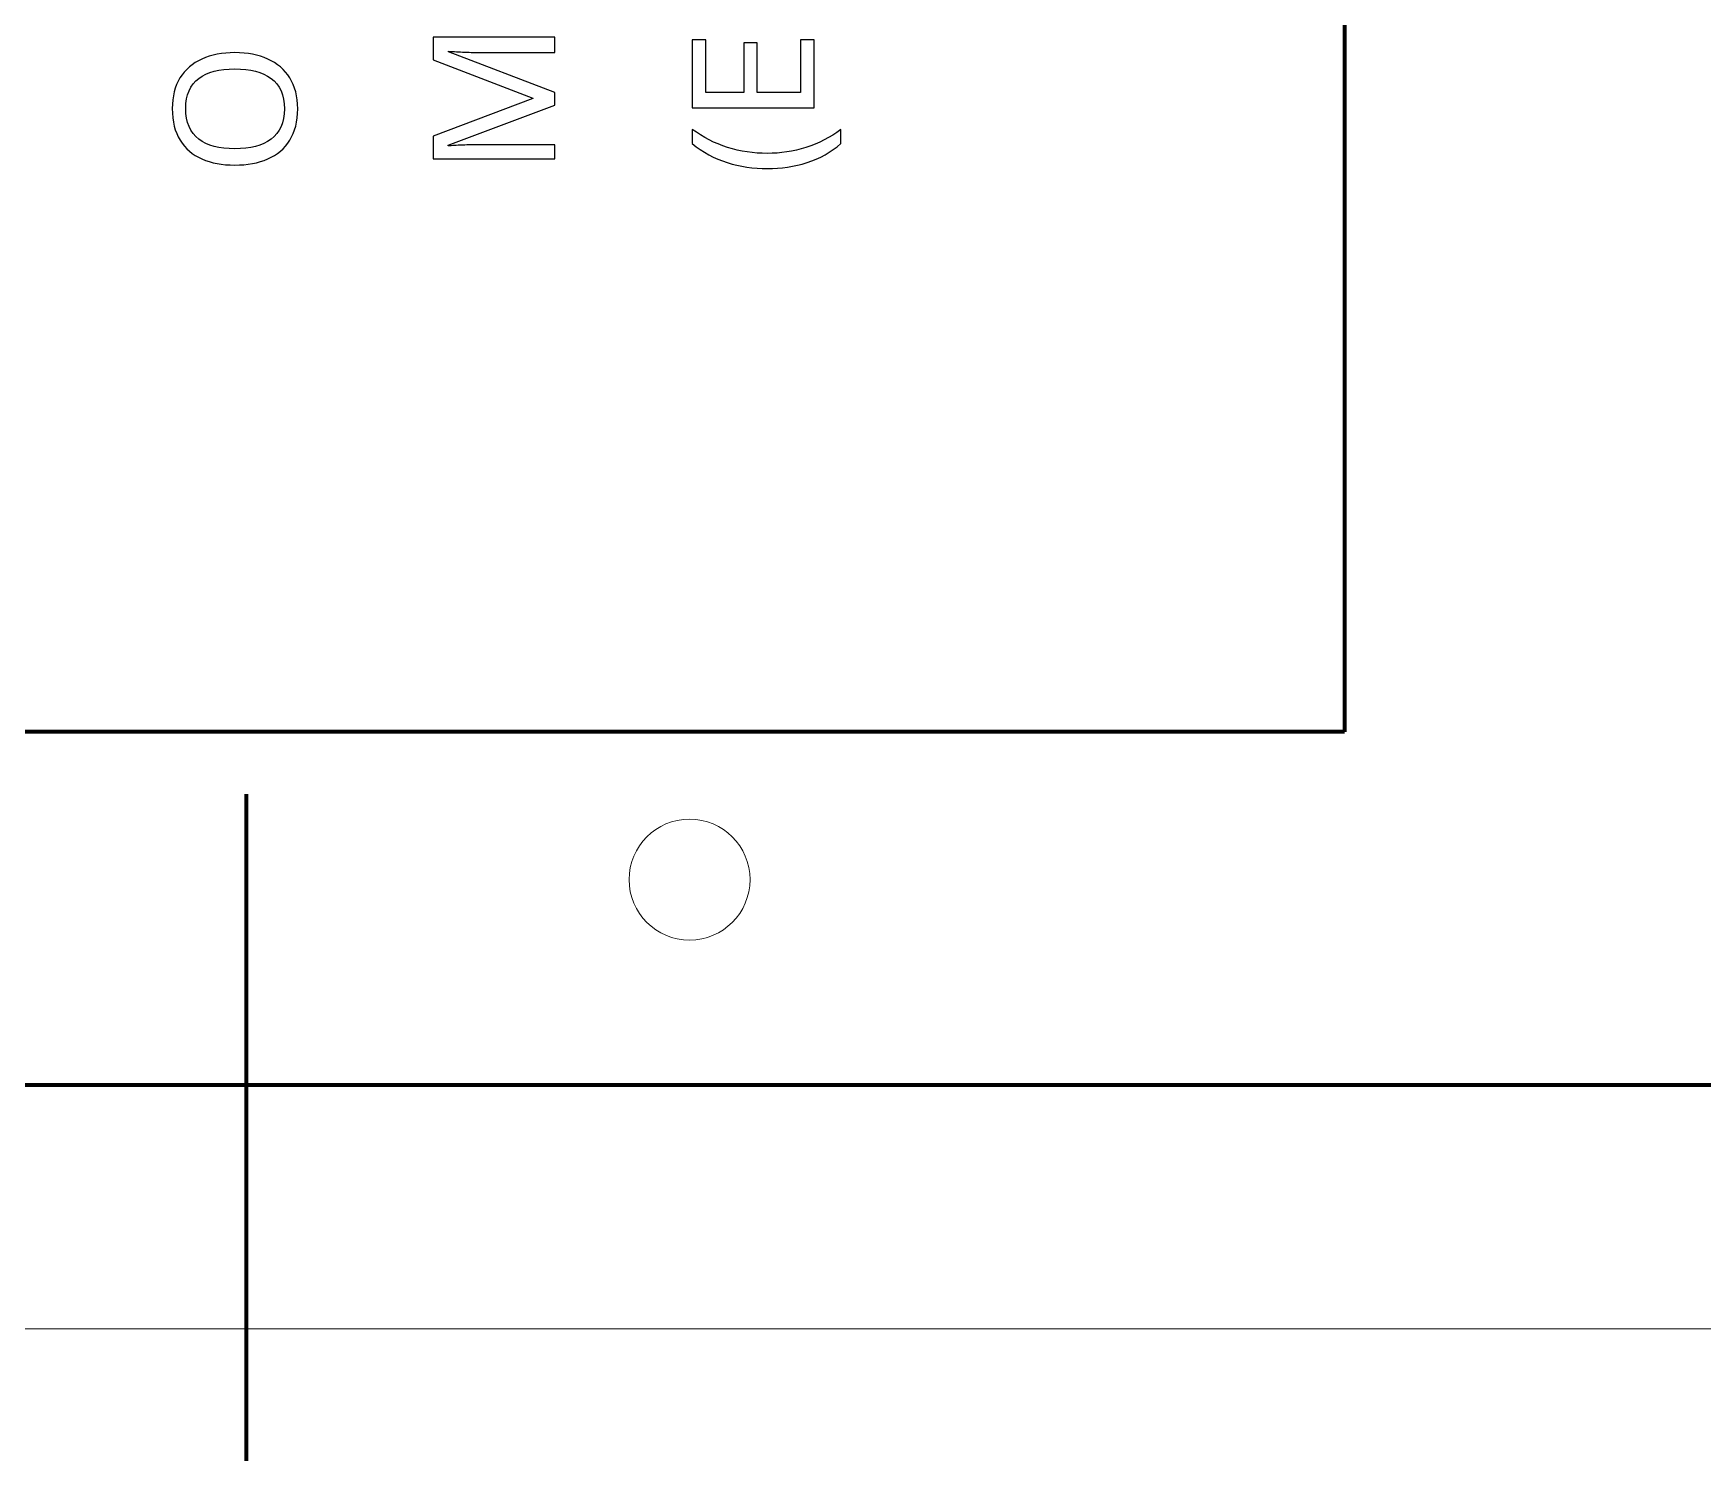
# Model space of a CAD drawing. Header units: inches. Extents: x -6.7 to 20.3, y -5.6 to 12.6.
# Drawn here: x -0.575 to 1.056, y -1.174 to 0.213 of the extents above; entities that cross this region are included whole.
import ezdxf
from ezdxf.lldxf.tags import DXFTag

# ---------------------------------------------------------------- set-up
doc = ezdxf.new("R2010")
doc.units = ezdxf.units.IN
doc.header["$MEASUREMENT"] = 0
doc.layers.add('Layer 1', color=7, linetype='Continuous')
tags = doc.linetypes.add('New Line1', pattern=[1.5, 1, -0.5]).pattern_tags.tags
tags[6:7] = [DXFTag(74, 4), DXFTag(75, 0), DXFTag(340, '0'), DXFTag(46, 1.0), DXFTag(50, 0.0), DXFTag(44, 0.0), DXFTag(45, 0.0)]
tags[4:5] = [DXFTag(74, 4), DXFTag(75, 0), DXFTag(340, '0'), DXFTag(46, 1.0), DXFTag(50, 0.0), DXFTag(44, 0.0), DXFTag(45, 0.0)]

msp = doc.modelspace()

# ---------------------------------------------------------------- linework, layer by layer
at = {"layer": 'Layer 1', "color": 250, "linetype": 'New Line1', "lineweight": 18}
msp.add_lwpolyline([(-6.247, -1.0532), (6.3515, -1.0532), (6.3515, 12.5881), (-6.247, 12.5881), (-6.247, -1.0532)], close=True, dxfattribs=at)
at = {"layer": 'Layer 1', "color": 250, "lineweight": 70}
msp.add_lwpolyline([(-5.4427, -0.8147), (5.5809, -0.8147), (5.5809, 6.6656), (-5.4427, 6.6656), (-5.4427, -0.8147)], close=True, dxfattribs=at)
at = {"layer": 'Layer 1', "color": 250, "lineweight": 18}
msp.add_ellipse((0.0664, -0.6142), major_axis=(0, 0.0591), ratio=1, dxfattribs=at)
at = {"layer": 'Layer 1', "color": 240, "lineweight": 211}
for points in [[(0.7065, 2.2773), (0.7065, 2.2773), (0.7065, -0.4698), (0.7065, -0.4698)], [(0.7065, -0.4698), (0.7065, -0.4698), (-2.1882, -0.4698), (-2.1882, -0.4698)]]:
    msp.add_open_spline(points, degree=3, dxfattribs=at)
at = {"layer": 'Layer 1', "color": 250}
for points, knots in [([(-0.0651, 0.1425), (-0.0651, 0.1425), (-0.1694, 0.1034), (-0.1694, 0.1034), (-0.1694, 0.1034), (-0.1694, 0.1027), (-0.1694, 0.1027), (-0.1659, 0.103), (-0.1613, 0.1033), (-0.1555, 0.1035), (-0.1496, 0.1037), (-0.1436, 0.1039), (-0.1372, 0.1039), (-0.1372, 0.1039), (-0.0651, 0.1039), (-0.0651, 0.1039), (-0.0651, 0.1039), (-0.0651, 0.09), (-0.0651, 0.09), (-0.0651, 0.09), (-0.1841, 0.09), (-0.1841, 0.09), (-0.1841, 0.09), (-0.1841, 0.1122), (-0.1841, 0.1122), (-0.1841, 0.1122), (-0.0866, 0.1489), (-0.0866, 0.1489), (-0.0866, 0.1489), (-0.0866, 0.1495), (-0.0866, 0.1495), (-0.0866, 0.1495), (-0.1841, 0.1869), (-0.1841, 0.1869), (-0.1841, 0.1869), (-0.1841, 0.2089), (-0.1841, 0.2089), (-0.1841, 0.2089), (-0.0651, 0.2089), (-0.0651, 0.2089), (-0.0651, 0.2089), (-0.0651, 0.194), (-0.0651, 0.194), (-0.0651, 0.194), (-0.1382, 0.194), (-0.1382, 0.194), (-0.144, 0.194), (-0.1497, 0.1942), (-0.1554, 0.1944), (-0.1611, 0.1947), (-0.1657, 0.195), (-0.1692, 0.1952), (-0.1692, 0.1952), (-0.1692, 0.1945), (-0.1692, 0.1945), (-0.1692, 0.1945), (-0.0651, 0.1549), (-0.0651, 0.1549), (-0.0651, 0.1549), (-0.0651, 0.1425), (-0.0651, 0.1425)], [0, 0, 0, 0, 0.05, 0.05, 0.05, 0.1, 0.1, 0.1, 0.15, 0.15, 0.15, 0.2, 0.2, 0.2, 0.25, 0.25, 0.25, 0.3, 0.3, 0.3, 0.35, 0.35, 0.35, 0.4, 0.4, 0.4, 0.45, 0.45, 0.45, 0.5, 0.5, 0.5, 0.55, 0.55, 0.55, 0.6, 0.6, 0.6, 0.65, 0.65, 0.65, 0.7, 0.7, 0.7, 0.75, 0.75, 0.75, 0.8, 0.8, 0.8, 0.85, 0.85, 0.85, 0.9, 0.9, 0.9, 0.95, 0.95, 0.95, 1, 1, 1, 1]), ([(0.1881, 0.2065), (0.1881, 0.2065), (0.1881, 0.14), (0.1881, 0.14), (0.1881, 0.14), (0.0691, 0.14), (0.0691, 0.14), (0.0691, 0.14), (0.0691, 0.2065), (0.0691, 0.2065), (0.0691, 0.2065), (0.0823, 0.2065), (0.0823, 0.2065), (0.0823, 0.2065), (0.0823, 0.155), (0.0823, 0.155), (0.0823, 0.155), (0.1194, 0.155), (0.1194, 0.155), (0.1194, 0.155), (0.1194, 0.2035), (0.1194, 0.2035), (0.1194, 0.2035), (0.1324, 0.2035), (0.1324, 0.2035), (0.1324, 0.2035), (0.1324, 0.155), (0.1324, 0.155), (0.1324, 0.155), (0.1749, 0.155), (0.1749, 0.155), (0.1749, 0.155), (0.1749, 0.2065), (0.1749, 0.2065), (0.1749, 0.2065), (0.1881, 0.2065), (0.1881, 0.2065)], [0, 0, 0, 0, 0.083333, 0.083333, 0.083333, 0.166667, 0.166667, 0.166667, 0.25, 0.25, 0.25, 0.333333, 0.333333, 0.333333, 0.416667, 0.416667, 0.416667, 0.5, 0.5, 0.5, 0.583333, 0.583333, 0.583333, 0.666667, 0.666667, 0.666667, 0.75, 0.75, 0.75, 0.833333, 0.833333, 0.833333, 0.916667, 0.916667, 0.916667, 1, 1, 1, 1]), ([(-0.3779, 0.1939), (-0.3655, 0.1939), (-0.3548, 0.1918), (-0.3456, 0.1876), (-0.3365, 0.1834), (-0.3293, 0.1773), (-0.3242, 0.1692), (-0.3191, 0.1611), (-0.3165, 0.151), (-0.3165, 0.139), (-0.3165, 0.1267), (-0.3191, 0.1164), (-0.3242, 0.1083), (-0.3293, 0.1001), (-0.3365, 0.094), (-0.3457, 0.09), (-0.3549, 0.086), (-0.3657, 0.084), (-0.378, 0.084), (-0.3903, 0.084), (-0.4009, 0.086), (-0.41, 0.09), (-0.4192, 0.094), (-0.4263, 0.1001), (-0.4314, 0.1083), (-0.4365, 0.1164), (-0.439, 0.1267), (-0.439, 0.1392), (-0.439, 0.1511), (-0.4365, 0.1611), (-0.4315, 0.1692), (-0.4264, 0.1773), (-0.4193, 0.1834), (-0.4101, 0.1876), (-0.401, 0.1918), (-0.3902, 0.1939), (-0.3779, 0.1939)], [0, 0, 0, 0, 0.083333, 0.083333, 0.083333, 0.166667, 0.166667, 0.166667, 0.25, 0.25, 0.25, 0.333333, 0.333333, 0.333333, 0.416667, 0.416667, 0.416667, 0.5, 0.5, 0.5, 0.583333, 0.583333, 0.583333, 0.666667, 0.666667, 0.666667, 0.75, 0.75, 0.75, 0.833333, 0.833333, 0.833333, 0.916667, 0.916667, 0.916667, 1, 1, 1, 1]), ([(-0.3779, 0.0999), (-0.3629, 0.0999), (-0.3511, 0.103), (-0.3425, 0.1094), (-0.3339, 0.1157), (-0.3295, 0.1256), (-0.3295, 0.139), (-0.3295, 0.1526), (-0.3339, 0.1625), (-0.3425, 0.1687), (-0.3511, 0.1749), (-0.3629, 0.178), (-0.3779, 0.178), (-0.3929, 0.178), (-0.4046, 0.1749), (-0.4131, 0.1687), (-0.4216, 0.1625), (-0.4259, 0.1526), (-0.4259, 0.1392), (-0.4259, 0.1257), (-0.4216, 0.1158), (-0.4131, 0.1094), (-0.4046, 0.103), (-0.3929, 0.0999), (-0.3779, 0.0999)], [0, 0, 0, 0, 0.125, 0.125, 0.125, 0.25, 0.25, 0.25, 0.375, 0.375, 0.375, 0.5, 0.5, 0.5, 0.625, 0.625, 0.625, 0.75, 0.75, 0.75, 0.875, 0.875, 0.875, 1, 1, 1, 1]), ([(0.1424, 0.0805), (0.1289, 0.0805), (0.1158, 0.0825), (0.1032, 0.0864), (0.0906, 0.0904), (0.0792, 0.0966), (0.0691, 0.105), (0.0691, 0.105), (0.0691, 0.1189), (0.0691, 0.1189), (0.0796, 0.1111), (0.0911, 0.1052), (0.1036, 0.1013), (0.1162, 0.0973), (0.129, 0.0954), (0.1423, 0.0954), (0.1552, 0.0954), (0.1678, 0.0973), (0.1802, 0.1013), (0.1926, 0.1052), (0.204, 0.111), (0.2144, 0.1187), (0.2144, 0.1187), (0.2144, 0.105), (0.2144, 0.105), (0.2047, 0.0966), (0.1936, 0.0904), (0.1812, 0.0864), (0.1688, 0.0825), (0.1559, 0.0805), (0.1424, 0.0805)], [0, 0, 0, 0, 0.1, 0.1, 0.1, 0.2, 0.2, 0.2, 0.3, 0.3, 0.3, 0.4, 0.4, 0.4, 0.5, 0.5, 0.5, 0.6, 0.6, 0.6, 0.7, 0.7, 0.7, 0.8, 0.8, 0.8, 0.9, 0.9, 0.9, 1, 1, 1, 1])]:
    msp.add_open_spline(points, degree=3, knots=knots, dxfattribs=at)
at = {"layer": 'Layer 1', "color": 20, "lineweight": 106}
msp.add_open_spline([(-0.3668, -0.5306), (-0.3668, -0.5306), (-0.3668, -1.78), (-0.3668, -1.78)], degree=3, dxfattribs=at)
at = {"layer": 'Layer 1', "color": 144, "lineweight": 9}
msp.add_open_spline([(5.4825, -0.8147), (5.4825, -0.8147), (-6.6871, -0.8147), (-6.6871, -0.8147)], degree=3, dxfattribs=at)

doc.saveas('drawing.dxf')
